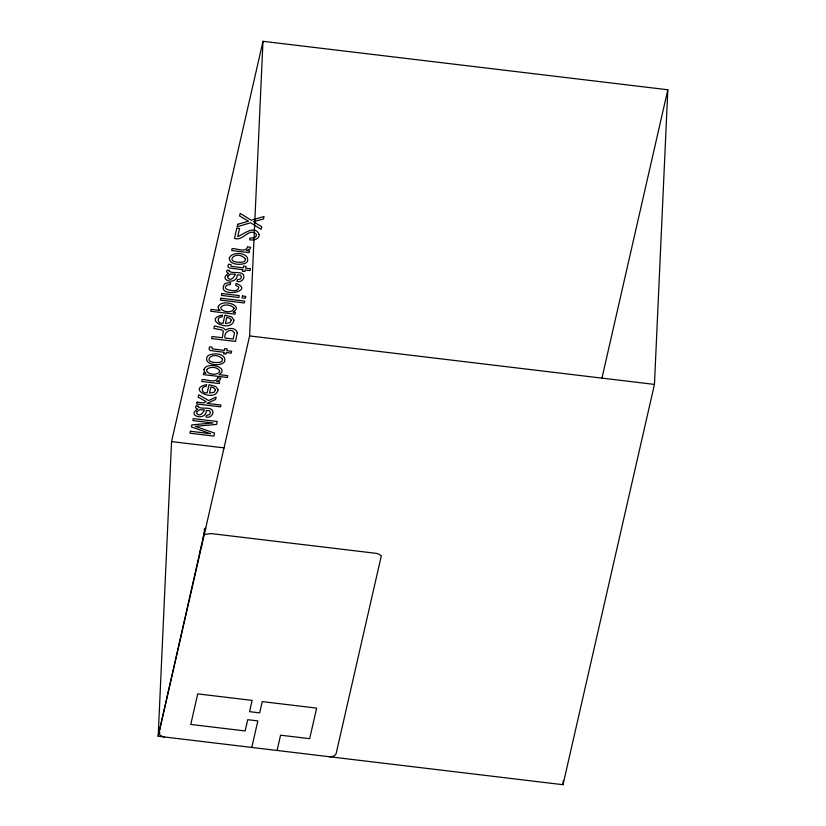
<?xml version="1.0" encoding="UTF-8"?>
<svg xmlns="http://www.w3.org/2000/svg" width="826" height="826" viewBox="0 0 826 826"><rect width="100%" height="100%" fill="white"/><g stroke="black" fill="none" stroke-linecap="round" stroke-linejoin="round"><path stroke-width="1.24" d="M158.179 736.234L171.55 441.59L262.988 41.3L667.821 89.766L654.45 384.41L563.012 784.7L158.179 736.234L249.607 335.934L262.988 41.3M204.342 532.533L159.088 732.218A6.391 4.089 2.6 0 0 164.498 736.988M200.129 552.553L200.222 550.591M201.472 546.667L201.565 544.695M203.361 538.438L203.444 536.466M328.944 756.678A6.391 4.089 2.6 0 0 336.182 753.415L381.344 555.702L378.7 554.081A8.952 5.72 2.6 0 0 375.407 553.255L210.971 533.565L204.332 534.463L204.518 528.599L205.581 528.186L205.468 530.54M204.332 534.463L204.6 528.568M563.012 784.7L563.187 780.838M251.785 747.437L257.846 720.902L247.717 719.694L245.146 730.948L190.754 724.443L197.734 693.881L252.126 700.396L249.555 711.651L259.674 712.869L262.245 701.604L316.647 708.119L309.667 738.671L280.572 735.192L277.082 750.473M601.896 378.38L667.821 89.766M224.631 361.447C226.685 353.084 212.427 352.227 207.636 356.047C202.628 363.791 216.495 366.125 221.575 363.822A7.279 4.657 2.6 0 0 224.631 361.437M249.607 335.934L654.45 384.41M171.55 441.59L224.083 447.888M159.934 732.848A6.391 4.089 2.6 0 1 159.181 730.246M198.075 406.599C201.162 409.872 208.916 406.289 212.375 410.192C214.605 414.177 210.083 418.307 206.087 417.13L206.479 415.385L209.742 414.476L210.424 412.122L209.339 410.625L206.283 410.543C206.314 421.652 185.654 415.736 197.858 409.035L196.32 408.519L195.555 406.991L196.144 405.742L198.312 406L198.075 406.599M229.06 270.969C232.147 274.242 239.891 270.66 243.36 274.562C245.59 278.548 241.058 282.678 237.072 281.501L237.465 279.756L240.717 278.847L241.399 276.493L240.314 274.996L237.269 274.913C237.299 286.023 216.639 280.107 228.833 273.406L227.295 272.89L226.541 271.362L227.129 270.112L229.298 270.37L229.06 270.969M217.672 377.823C215.978 384.09 206.139 378.886 202.205 379.599L201.771 381.467L219.231 383.553L219.633 381.788L216.619 381.426L220.16 379.815L220.769 378.194L217.672 377.823M247.583 246.912C245.89 253.169 236.04 247.965 232.106 248.688L231.683 250.546L249.132 252.642L249.545 250.867L246.52 250.505L250.071 248.894L250.681 247.284L247.583 246.912M203.919 369.573L204.394 371.814L205.973 373.145L203.733 372.877L203.341 374.601L227.367 377.472L227.78 375.665L219.096 374.622C230.237 367.539 206.737 360.972 203.919 369.573M234.057 308.181C233.2 313.519 221.347 312.496 220.697 307.489C223.402 303.483 231.476 304.577 234.057 308.181M206.49 369.996C207.264 374.963 217.352 375.778 219.747 371.524C218.859 366.754 208.926 365.939 206.49 369.996M218.198 306.931L218.58 309.141L220.005 310.452L211.095 309.389L210.661 311.247L234.997 314.159L235.41 312.352L233.097 312.073C244.764 305.362 221.027 298.186 218.198 306.931M218.023 389.645C216.009 403.243 185.623 388.953 206.676 384.617L206.263 386.454C200.346 386 201.255 393.94 207.171 392.877L209.03 384.74L215.751 386.485L218.023 389.645M233.913 320.065C231.899 333.663 201.513 319.373 222.576 315.036L222.153 316.874C216.236 316.42 217.145 324.36 223.072 323.296L224.92 315.16L231.641 316.895L233.913 320.065M222.535 359.165L222.173 360.848A4.037 2.581 2.6 0 1 219.861 362.315C199.18 364.442 212.881 348.675 222.535 359.165M245.436 258.91L245.074 260.603A4.037 2.581 2.6 0 1 242.761 262.059C222.08 264.186 235.782 248.419 245.436 258.91M215.441 389.789L214.182 392.236L209.515 393.104L210.919 386.94L213.851 387.828L215.441 389.789M231.332 320.209L230.072 322.656L225.405 323.524L226.82 317.36L229.742 318.247L231.332 320.209M225.457 286.798L225.415 287.51A3.634 2.323 2.6 0 0 226.747 289.224C230.093 290.607 238.446 292.538 238.807 287.107L235.678 285.166L236.091 283.349C256.194 291.475 215.844 298.805 224.393 284.227A6.061 3.872 2.6 0 1 227.553 282.884L230.681 282.699L230.268 284.516L226.995 285.084L225.457 286.798M229.298 258.104C229.473 264.929 239.561 265.001 244.475 263.577A7.279 4.657 2.6 0 0 247.532 261.192C249.762 252.333 231.869 250.815 229.298 258.104M234.45 333.033L233.2 339.032L225.023 338.051C223.392 331.969 231.59 327.333 234.45 333.033M237.289 332.775L235.513 341.427L211.57 338.567L212.045 336.502L222.318 337.731L223.371 331.133L221.533 329.873L213.882 328.449L214.461 325.919L223.278 328.036L225.612 330.059C228.988 327.437 236.391 327.839 237.289 332.775M259.25 234.584C259.271 239.457 253.396 240.48 249.607 239.788L250.041 237.888C252.539 238.394 257.01 237.774 256.39 234.285C249.122 226.871 242.989 241.801 234.47 238.342L236.794 228.162L239.561 228.492L237.712 236.597C243.856 234.171 254.821 224.362 259.25 234.584M190.403 431.234L189.959 433.206L213.903 436.076L214.574 433.123L195.328 426.33L216.567 424.409L217.228 421.487L193.284 418.617L192.84 420.579L213.046 422.953L191.859 424.874L191.395 426.918L210.589 433.712L190.403 431.234M197.042 402.179L196.629 403.966L220.573 406.836L220.986 405.039L207.089 403.377L215.596 399.485L216.133 397.1L208.627 400.558L198.736 394.766L198.188 397.151L206.201 401.663L203.599 402.964L197.042 402.179M220.79 298.217L220.366 300.086L244.31 302.946L244.733 301.087L220.79 298.217M221.864 293.529L221.43 295.419L238.807 297.505L239.241 295.605L221.864 293.529M237.681 224.29L237.114 226.768L250.629 222.793L261.13 229.298L261.718 226.716L253.448 221.74L263.484 218.983L264.052 216.526L251.218 220.232L240.159 213.407L239.581 215.968L248.481 221.244L237.681 224.29M223.918 352.279L223.567 353.786L225.963 354.065L226.314 352.568L231.187 353.146L231.61 351.267L226.737 350.678L227.14 348.913L224.744 348.624L224.342 350.4L212.21 348.84L212.003 347.096L209.69 346.817L209.092 348.211L209.339 349.759L210.857 350.596L223.918 352.279M242.772 269.73L242.431 271.227L244.826 271.517L245.167 270.019L250.041 270.598L250.474 268.708L245.601 268.13L246.003 266.354L243.608 266.075L243.205 267.841L231.073 266.292L230.857 264.547L228.544 264.268L227.945 265.652L228.193 267.211L229.721 268.047L242.772 269.73M242.483 295.997L242.049 297.887L245.374 298.289L245.807 296.389L242.483 295.997M228.017 275.956L227.625 277.681C230.557 281.8 234.171 277.226 235.379 274.284L230.609 274.108L228.017 275.956M197.032 411.585L196.65 413.31C199.572 417.429 203.196 412.855 204.404 409.913L199.624 409.737L197.032 411.585"/></g></svg>
